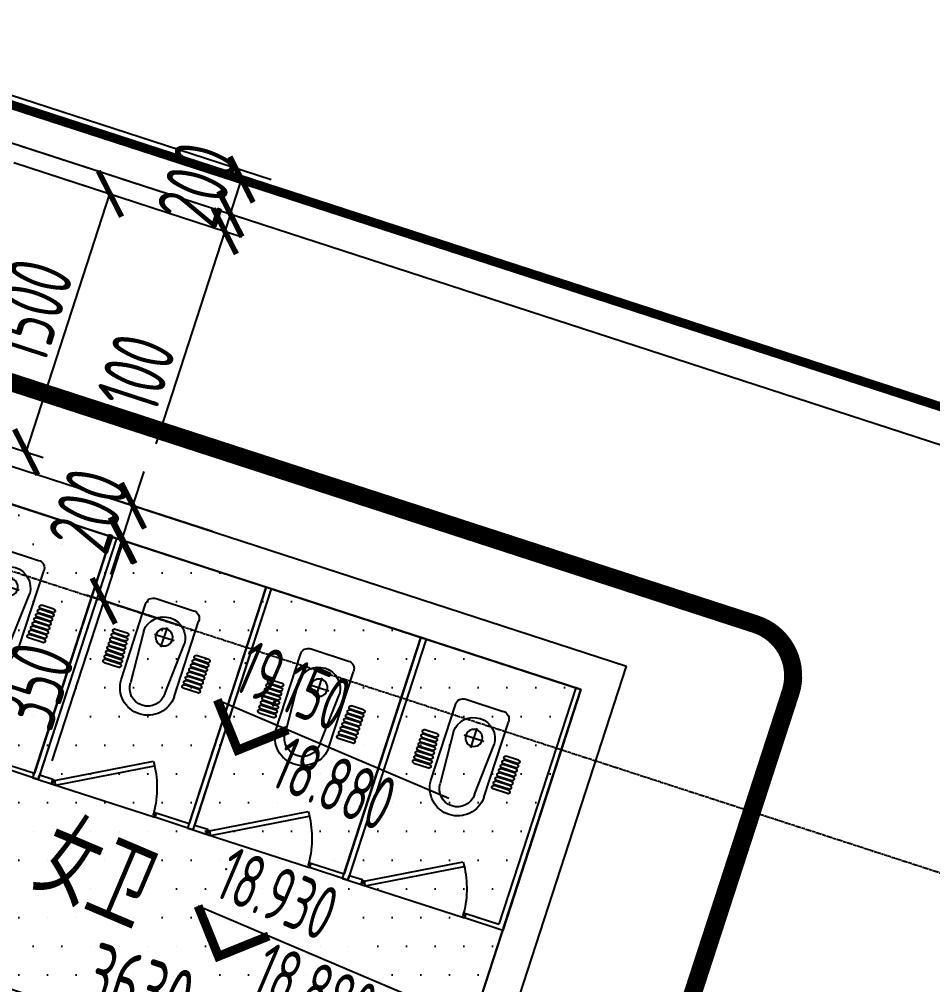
# Model space of a CAD drawing. Extents: x 11778731 to 12007717, y -6694179 to -6314888.
# Drawn here: x 11953164 to 11958213, y -6388630 to -6383295 of the extents above; entities that cross this region are included whole.
import ezdxf
from ezdxf.enums import TextEntityAlignment as Align

# ---------------------------------------------------------------- set-up
doc = ezdxf.new("R2010")
doc.units = 0
doc.header["$LTSCALE"] = 10
doc.header["$MEASUREMENT"] = 0
for name, pattern in [('A3-RG-axis-100$0$CENTER', [2, 1.25, -0.25, 0.25, -0.25]), ('A3-RI-5F$0$DASH', [0.35, 0.25, -0.1]), ('A3-RX-5F$0$AUDIT_I_130807214254-2', [0]), ('DASHED2', [0.375, 0.25, -0.125])]:
    doc.linetypes.add(name, pattern=pattern)
for name, color, linetype in [('A-CLOD', 200, 'Continuous'), ('A3-RB-5F-100$0$A-DIMS-100', 1, 'Continuous'), ('A3-RG-axis-100$0$A-GRID', 1, 'A3-RG-axis-100$0$CENTER'), ('A3-RI-5F$0$A-FLOR', 2, 'Continuous'), ('A3-RI-5F$0$A-HATCH', 8, 'Continuous'), ('A3-RI-5F$0$A-WALL', 7, 'Continuous'), ('A3-RI-5F$0$A-WALL-FINI', 95, 'Continuous'), ('A3-RX-5F$0$A-FIXT', 55, 'Continuous'), ('A3-RX-5F$0$B1-WC-FIXT', 55, 'A3-RX-5F$0$AUDIT_I_130807214254-2'), ('A3-SYMB-5F-100$0$A-SYMB', 4, 'Continuous'), ('A3-SYMB-5F-100$0$A-SYMB-AREA', 4, 'Continuous'), ('A3-SYMB-5F-100$0$A-SYMB-NAME', 4, 'Continuous'), ('A3-SYMB-5F-100$0$A-SYMB-NAME-E', 4, 'Continuous')]:
    doc.layers.add(name, color=color, linetype=linetype)
doc.styles.add('A3-RB-5F-100$0$XD2008', font='xd-hzs.shx', dxfattribs={"width": 0.7, "bigfont": 'xd-hztxt.shx'})
doc.styles.add('A3-SYMB-5F-100$0$ECADI', font='hzs.shx', dxfattribs={"width": 0.7, "bigfont": 'hztxt.shx'})
doc.styles.add('A3-SYMB-5F-100$0$XD2008', font='hzs.shx', dxfattribs={"width": 0.7, "bigfont": 'hztxt.shx'})
doc.dimstyles.new('A3-RB-5F-100$0$XD100$0', dxfattribs={"dimscale": 100, "dimtxt": 3.5, "dimasz": 2, "dimexe": 1, "dimexo": 2, "dimgap": 0.5, "dimtad": 1, "dimdec": 0, "dimdsep": 46, "dimtxsty": 'A3-RB-5F-100$0$XD2008', "dimblk1": 'A3-RB-5F-100$0$_ARCHTICK', "dimblk2": 'A3-RB-5F-100$0$_ARCHTICK', "dimsah": 1, "dimcen": 2.5, "dimclrt": 4, "dimaunit": 1, "dimadec": 0, "dimazin": 0, "dimtfac": 1, "dimtdec": 0, "dimtix": 1, "dimtmove": 0, "dimatfit": 3, "dimfxl": 0, "dimtolj": 1, "dimtzin": 0, "dimarcsym": 0})

# ---------------------------------------------------------------- blocks, each defined once
blk = doc.blocks.new('A3-RI-5F')
at = {"layer": 'A3-RI-5F$0$A-HATCH'}
h = blk.add_hatch(dxfattribs=at)
h.set_pattern_fill('DOTS', color=256, scale=100, style=0)
h.set_pattern_definition([(0, (0, 0), (79.375, 158.75), [0, -158.75])])
h.paths.add_polyline_path([(11946737.1, -6391577), (11948653, -6385680.5), (11951648.8, -6386653.9), (11951711, -6386463.8), (11951758.1, -6386479.1), (11952036.3, -6385623.2), (11956268.5, -6386998.3), (11953595.5, -6395224.9), (11948982.8, -6393726.2), (11949060.1, -6393488.4), (11949440.5, -6393612), (11949780.4, -6392565.9)])
h.paths.add_polyline_path([(11954460.7, -6392562), (11954831.5, -6391420.7), (11954137.3, -6391195.1), (11953766.4, -6392336.4)], flags=16)
at = {"layer": 'A3-RI-5F$0$A-FLOR', "linetype": 'A3-RI-5F$0$DASH', "const_width": 50}
blk.add_lwpolyline([(11978173.5, -6391907.6), (11978173.5, -6391907.6), (11943983, -6380798.4)], dxfattribs=at)
at = {"layer": 'A3-RI-5F$0$A-HATCH'}
blk.add_lwpolyline([(11946737.1, -6391577), (11948653, -6385680.5), (11951648.8, -6386653.9), (11951711, -6386463.8), (11951758.1, -6386479.1), (11952036.3, -6385623.2), (11956268.5, -6386998.3), (11953595.5, -6395224.9), (11948982.8, -6393726.2), (11949060.1, -6393488.4), (11949440.5, -6393612), (11949780.4, -6392565.9)], close=True, dxfattribs=at)
at = {"layer": 'A3-RI-5F$0$A-WALL'}
for p, q in [((11943745.3, -6380721.2), (11961292.1, -6386422.5)), ((11952290.5, -6383708), (11961230.3, -6386612.7)), ((11951767, -6385325.4), (11956520.5, -6386869.9)), ((11951988.7, -6385607.7), (11956268.5, -6386998.3)), ((11953229.5, -6396998.6), (11956520.5, -6386869.9)), ((11954893.3, -6391230.5), (11956268.5, -6386998.3))]:
    blk.add_line(p, q, dxfattribs=at)
at = {"layer": 'A3-RI-5F$0$A-WALL-FINI'}
blk.add_line((11944046, -6380766.3), (11954555.4, -6384181), dxfattribs=at)
blk = doc.blocks.new('A3-RG-axis-100')
at = {"layer": 'A3-RG-axis-100$0$A-GRID'}
blk.add_line((11908702.6, -6371911.2), (12006585.7, -6403715.4), dxfattribs=at)
blk = doc.blocks.new('A3-SYMB-5F-100$0$ECADI-TAG-ROOM')
at = {"layer": 'A3-SYMB-5F-100$0$A-SYMB-AREA', "style": 'A3-SYMB-5F-100$0$ECADI', "width": 0.7}
blk.add_attdef('340M2', text='', height=2.5, dxfattribs=at).set_placement((7.167, -1.75), align=Align.MIDDLE_LEFT)
at = {"layer": 'A3-SYMB-5F-100$0$A-SYMB-NAME', "style": 'A3-SYMB-5F-100$0$ECADI', "width": 0.7}
blk.add_attdef('CHINESENAME', (-5.125, 0.088), '', height=4.5, dxfattribs=at)
at = {"layer": 'A3-SYMB-5F-100$0$A-SYMB-NAME-E', "style": 'A3-SYMB-5F-100$0$ECADI', "width": 0.7}
for tag, p in [('ENGLISHHIGH', (-5.125, 8.04)), ('ENGLISHLOW', (-5.125, 4.84))]:
    blk.add_attdef(tag, p, '', height=2.5, dxfattribs=at)
blk = doc.blocks.new('A3-SYMB-5F-100$0$ECADI-TAG-HGHT（国标）')
at = {"layer": '', "color": 1}
blk.add_line((-2.121, 2.121), (11.768, 2.121), dxfattribs=at)
at = {"color": 1, "const_width": 0.5}
blk.add_lwpolyline([(-2.121, 2.121), (0, 0), (2.121, 2.121)], dxfattribs=at)
at = {"color": 1}
blk.add_point((-1.481, 4.6), dxfattribs=at)
at = {"style": 'A3-SYMB-5F-100$0$XD2008', "width": 0.7}
blk.add_attdef('FL', text='', height=3, dxfattribs=at).set_placement((-2.689, 2.967), align=Align.RIGHT)
for tag, p in [('F.F.L.', (2.284, 2.967)), ('T.O.S.', (2.284, -1.104))]:
    blk.add_attdef(tag, p, '', height=3, dxfattribs=at)
blk = doc.blocks.new('A3-SYMB-5F-100')
at = {"layer": 'A3-SYMB-5F-100$0$A-SYMB'}
ref = blk.add_blockref('A3-SYMB-5F-100$0$ECADI-TAG-HGHT（国标）', (11954371.3, -6387334), dxfattribs=dict(at, xscale=99.99999999999999, yscale=99.99999999999999, zscale=99.99999999999997, rotation=337))
ref.add_attrib('F.F.L.', '19.150', (11954336.5, -6386996.8), dxfattribs={"layer": '0', "height": 300, "rotation": 337, "style": 'A3-SYMB-5F-100$0$XD2008', "width": 0.7})
ref.add_attrib('T.O.S.', '18.880', (11954538.3, -6387524.9), dxfattribs={"layer": '0', "height": 300, "rotation": 337, "style": 'A3-SYMB-5F-100$0$XD2008', "width": 0.7})
ref = blk.add_blockref('A3-SYMB-5F-100$0$ECADI-TAG-ROOM', (11953679.4, -6388306.5), dxfattribs=dict(at, xscale=99.99999999989046, yscale=100.0000000001164, rotation=337))
ref.add_attrib('CHINESENAME', '女卫', (11953211, -6388098.2), dxfattribs={"height": 450, "rotation": 337, "style": 'A3-SYMB-5F-100$0$ECADI', "width": 0.7})
ref = blk.add_blockref('A3-SYMB-5F-100$0$ECADI-TAG-HGHT（国标）', (11954264.8, -6388473.2), dxfattribs=dict(at, xscale=99.99999999999999, yscale=99.99999999999999, zscale=99.99999999999997, rotation=337))
ref.add_attrib('F.F.L.', '18.930', (11954230, -6388136.1), dxfattribs={"layer": '0', "height": 300, "rotation": 337, "style": 'A3-SYMB-5F-100$0$XD2008', "width": 0.7})
ref.add_attrib('T.O.S.', '18.880', (11954431.8, -6388664.1), dxfattribs={"layer": '0', "height": 300, "rotation": 337, "style": 'A3-SYMB-5F-100$0$XD2008', "width": 0.7})
blk = doc.blocks.new('A3-RB-5F-100$0$_ARCHTICK')
at = {"color": 0, "linetype": 'ByBlock', "const_width": 0.15}
blk.add_lwpolyline([(-0.5, -0.5), (0.5, 0.5)], dxfattribs=at)
blk = doc.blocks.new('*D1024')
at = {"layer": 'A3-RB-5F-100$0$A-DIMS-100', "color": 0, "lineweight": -2}
for p, q in [((11951904.5, -6388682.2), (11952059.4, -6388205.4)), ((11952028.5, -6388300.5), (11955480.9, -6389422.3)), ((11955356.9, -6389803.9), (11955511.8, -6389327.2))]:
    blk.add_line(p, q, dxfattribs=at)
at = {"layer": 'Defpoints', "color": 0}
for p in [(11951842.7, -6388872.4), (11955480.9, -6389422.3), (11955295.1, -6389994.1)]:
    blk.add_point(p, dxfattribs=at)
at = {"layer": 'A3-RB-5F-100$0$A-DIMS-100', "color": 0, "lineweight": -2, "xscale": 200, "yscale": 200, "zscale": 200}
for p, rotation in [((11952028.5, -6388300.5), 161.9999998645368), ((11955480.9, -6389422.3), 341.9999998645368)]:
    blk.add_blockref('A3-RB-5F-100$0$_ARCHTICK', p, dxfattribs=dict(at, rotation=rotation))
at = {"layer": 'A3-RB-5F-100$0$A-DIMS-100', "color": 4, "insert": (11953824.2, -6388647.4), "char_height": 350, "attachment_point": 5, "rotation": 342, "style": 'A3-RB-5F-100$0$XD2008'}
blk.add_mtext('\\A1;3630', dxfattribs=at)
blk = doc.blocks.new('*D856')
at = {"layer": 'A3-RB-5F-100$0$A-DIMS-100', "color": 0, "lineweight": -2}
for p, q in [((11953133.9, -6384087.2), (11953760.6, -6384290.8)), ((11953201.9, -6385686.5), (11953665.4, -6384259.9)), ((11952670.3, -6385513.7), (11953297, -6385717.4))]:
    blk.add_line(p, q, dxfattribs=at)
at = {"layer": 'Defpoints', "color": 0}
for p in [(11952943.6, -6384025.4), (11953665.4, -6384259.9), (11952480.1, -6385451.9)]:
    blk.add_point(p, dxfattribs=at)
at = {"layer": 'A3-RB-5F-100$0$A-DIMS-100', "color": 0, "lineweight": -2, "xscale": 200, "yscale": 200, "zscale": 200}
for p, rotation in [((11953665.4, -6384259.9), 72.0000000000273), ((11953201.9, -6385686.5), 252.0000000000273)]:
    blk.add_blockref('A3-RB-5F-100$0$_ARCHTICK', p, dxfattribs=dict(at, rotation=rotation))
at = {"layer": 'A3-RB-5F-100$0$A-DIMS-100', "color": 4, "insert": (11953219.7, -6384903.7), "char_height": 350, "attachment_point": 5, "rotation": 72, "style": 'A3-RB-5F-100$0$XD2008'}
blk.add_mtext('\\A1;1500', dxfattribs=at)
blk = doc.blocks.new('*D880')
at = {"layer": 'A3-RB-5F-100$0$A-DIMS-100', "color": 0, "lineweight": -2}
for p, q in [((11954170.6, -6386316.7), (11953643.9, -6386145.5)), ((11953739, -6386176.4), (11953630.9, -6386509.3)), ((11954062.5, -6386649.5), (11953535.8, -6386478.4)), ((11953630.9, -6386509.3), (11953343.5, -6387393.8))]:
    blk.add_line(p, q, dxfattribs=at)
at = {"layer": 'Defpoints', "color": 0}
for p in [(11953739, -6386176.4), (11954360.8, -6386378.5), (11954252.7, -6386711.3)]:
    blk.add_point(p, dxfattribs=at)
at = {"layer": 'A3-RB-5F-100$0$A-DIMS-100', "color": 0, "lineweight": -2, "xscale": 200, "yscale": 200, "zscale": 200}
for p, rotation in [((11953739, -6386176.4), 72.00000000013112), ((11953630.9, -6386509.3), 252.0000000001311)]:
    blk.add_blockref('A3-RB-5F-100$0$_ARCHTICK', p, dxfattribs=dict(at, rotation=rotation))
at = {"layer": 'A3-RB-5F-100$0$A-DIMS-100', "color": 4, "insert": (11953242.3, -6386977.1), "char_height": 350, "attachment_point": 5, "rotation": 72, "style": 'A3-RB-5F-100$0$XD2008'}
blk.add_mtext('\\A1;350', dxfattribs=at)
blk = doc.blocks.new('*D881')
at = {"layer": 'A3-RB-5F-100$0$A-DIMS-100', "color": 0, "lineweight": -2}
for p, q in [((11953792.5, -6385983.5), (11953854.3, -6385793.3)), ((11954232.4, -6386126.4), (11953697.4, -6385952.6)), ((11953730.7, -6386173.7), (11953792.5, -6385983.5)), ((11954170.6, -6386316.7), (11953635.6, -6386142.8)), ((11953730.7, -6386173.7), (11953668.9, -6386363.9))]:
    blk.add_line(p, q, dxfattribs=at)
at = {"layer": 'Defpoints', "color": 0}
for p in [(11953792.5, -6385983.5), (11954422.6, -6386188.3), (11954360.8, -6386378.5)]:
    blk.add_point(p, dxfattribs=at)
at = {"layer": 'A3-RB-5F-100$0$A-DIMS-100', "color": 0, "lineweight": -2, "xscale": 200, "yscale": 200, "zscale": 200}
for p, rotation in [((11953792.5, -6385983.5), 252.0000000002172), ((11953730.7, -6386173.7), 72.00000000021717)]:
    blk.add_blockref('A3-RB-5F-100$0$_ARCHTICK', p, dxfattribs=dict(at, rotation=rotation))
at = {"layer": 'A3-RB-5F-100$0$A-DIMS-100', "color": 4, "insert": (11953547.6, -6386009.1), "char_height": 350, "attachment_point": 5, "rotation": 72, "style": 'A3-RB-5F-100$0$XD2008'}
blk.add_mtext('\\A1;200', dxfattribs=at)
blk = doc.blocks.new('*D882')
at = {"layer": 'A3-RB-5F-100$0$A-DIMS-100', "color": 0, "lineweight": -2}
for p, q in [((11953787.1, -6383984), (11954487.7, -6384211.6)), ((11953725.3, -6384174.2), (11954425.9, -6384401.8)), ((11954330.8, -6384370.9), (11954392.6, -6384180.7))]:
    blk.add_line(p, q, dxfattribs=at)
at = {"layer": 'Defpoints', "color": 0}
for p in [(11953596.9, -6383922.2), (11953535.1, -6384112.4), (11954392.6, -6384180.7)]:
    blk.add_point(p, dxfattribs=at)
at = {"layer": 'A3-RB-5F-100$0$A-DIMS-100', "color": 0, "lineweight": -2, "xscale": 200, "yscale": 200, "zscale": 200}
for p, rotation in [((11954392.6, -6384180.7), 71.99999999987462), ((11954330.8, -6384370.9), 251.9999999998746)]:
    blk.add_blockref('A3-RB-5F-100$0$_ARCHTICK', p, dxfattribs=dict(at, rotation=rotation))
at = {"layer": 'A3-RB-5F-100$0$A-DIMS-100', "color": 4, "insert": (11954147.7, -6384206.3), "char_height": 350, "attachment_point": 5, "rotation": 72, "style": 'A3-RB-5F-100$0$XD2008'}
blk.add_mtext('\\A1;200', dxfattribs=at)
blk = doc.blocks.new('*D883')
at = {"layer": 'A3-RB-5F-100$0$A-DIMS-100', "color": 0, "lineweight": -2}
for p, q in [((11953164.8, -6383992.1), (11954425.9, -6384401.8)), ((11953133.9, -6384087.2), (11954395, -6384496.9)), ((11954330.8, -6384370.9), (11954392.6, -6384180.7)), ((11954330.8, -6384370.9), (11954299.9, -6384466)), ((11954299.9, -6384466), (11953918.1, -6385641.2))]:
    blk.add_line(p, q, dxfattribs=at)
at = {"layer": 'Defpoints', "color": 0}
for p in [(11952974.5, -6383930.3), (11952943.6, -6384025.4), (11954330.8, -6384370.9)]:
    blk.add_point(p, dxfattribs=at)
at = {"layer": 'A3-RB-5F-100$0$A-DIMS-100', "color": 0, "lineweight": -2, "xscale": 200, "yscale": 200, "zscale": 200}
for p, rotation in [((11954330.8, -6384370.9), 252.0000000001236), ((11954299.9, -6384466), 72.00000000012365)]:
    blk.add_blockref('A3-RB-5F-100$0$_ARCHTICK', p, dxfattribs=dict(at, rotation=rotation))
at = {"layer": 'A3-RB-5F-100$0$A-DIMS-100', "color": 4, "insert": (11953809.6, -6385246.7), "char_height": 350, "attachment_point": 5, "rotation": 72, "style": 'A3-RB-5F-100$0$XD2008'}
blk.add_mtext('\\A1;100', dxfattribs=at)
blk = doc.blocks.new('A3-RX-5F$0$BI-W-db')
at = {"layer": 'A3-RX-5F$0$A-FIXT'}
for p, q in [((-10343.2, 5642.9), (-10343.2, 6572.9)), ((-8943.2, 6572.9), (-10343.2, 6572.9)), ((-8943.2, 6572.9), (-8943.2, 6542.5)), ((-10343.2, 6542.5), (-8968.6, 6542.5)), ((-8943.2, 6542.5), (-8968.6, 6542.5)), ((-8968.6, 6465.4), (-8968.6, 6542.5)), ((-8943.2, 6542.5), (-8943.2, 6465.4)), ((-8943.2, 6465.4), (-8968.6, 6465.4)), ((-8943.2, 6465.4), (-8943.2, 5865.4)), ((-9855.1, 6404.5), (-9855.1, 6404.5)), ((-9830.1, 6404.5), (-9830.1, 6404.5)), ((-9805.1, 6404.5), (-9805.1, 6404.5)), ((-9780.1, 6404.5), (-9780.1, 6404.5)), ((-9755.1, 6404.5), (-9755.1, 6404.5)), ((-9730.1, 6404.5), (-9730.1, 6404.5)), ((-9705.1, 6404.5), (-9705.1, 6404.5)), ((-9680.1, 6404.5), (-9680.1, 6404.5)), ((-8966, 6454.5), (-9236, 5967.6)), ((-8943.3, 6441.4), (-9213.3, 5954.5)), ((-8966, 6454.5), (-8943.3, 6441.4)), ((-9845.1, 6394.5), (-9845.1, 6324)), ((-9840.1, 6394.5), (-9840.1, 6322)), ((-9820.1, 6394.5), (-9820.1, 6322)), ((-9815.1, 6394.5), (-9815.1, 6320.1)), ((-9795.1, 6394.5), (-9795.1, 6320.1)), ((-9790.1, 6394.5), (-9790.1, 6318.1)), ((-9770.1, 6394.5), (-9770.1, 6318.1)), ((-9765.1, 6394.5), (-9765.1, 6316.2)), ((-9745.1, 6394.5), (-9745.1, 6316.2)), ((-9740.1, 6394.5), (-9740.1, 6314.2)), ((-9720.1, 6394.5), (-9720.1, 6314.2)), ((-9715.1, 6394.5), (-9715.1, 6312.3)), ((-9695.1, 6394.5), (-9695.1, 6312.3)), ((-9690.1, 6394.5), (-9690.1, 6310.4)), ((-9670.1, 6394.5), (-9670.1, 6310.4)), ((-9855.1, 6314), (-9855.1, 6314)), ((-9830.1, 6314), (-9830.1, 6314)), ((-9830.1, 6312), (-9830.1, 6312)), ((-9805.1, 6314), (-9805.1, 6314)), ((-9805.1, 6310.1), (-9805.1, 6310.1)), ((-9780.1, 6308.1), (-9780.1, 6308.1)), ((-9755.1, 6306.2), (-9755.1, 6306.2)), ((-9730.1, 6304.2), (-9730.1, 6304.2)), ((-9705.1, 6302.3), (-9705.1, 6302.3)), ((-9680.1, 6300.4), (-9680.1, 6300.4)), ((-9608.8, 6276.6), (-10047.7, 6276.6)), ((-10095.1, 6231.1), (-10095.1, 6014.2)), ((-9905.1, 6241.3), (-9608.8, 6222.7)), ((-9905.1, 6179.8), (-9905.1, 6065.5)), ((-9848, 6122.7), (-9962.3, 6122.7)), ((-9608.8, 6022.7), (-9905.1, 6004)), ((-9608.8, 5968.8), (-10047.7, 5968.8)), ((-9855.1, 5931.4), (-9855.1, 5931.4)), ((-9855.1, 5931.4), (-9855.1, 5931.4)), ((-9840.1, 5850.9), (-9840.1, 5923.4)), ((-9840.1, 5850.9), (-9840.1, 5923.4)), ((-9830.1, 5933.4), (-9830.1, 5933.4)), ((-9830.1, 5933.4), (-9830.1, 5933.4)), ((-9830.1, 5931.4), (-9830.1, 5931.4)), ((-9830.1, 5931.4), (-9830.1, 5931.4)), ((-9820.1, 5850.9), (-9820.1, 5923.4)), ((-9820.1, 5850.9), (-9820.1, 5923.4)), ((-9815.1, 5850.9), (-9815.1, 5925.3)), ((-9815.1, 5850.9), (-9815.1, 5925.3)), ((-9805.1, 5935.3), (-9805.1, 5935.3)), ((-9805.1, 5935.3), (-9805.1, 5935.3)), ((-9805.1, 5931.4), (-9805.1, 5931.4)), ((-9805.1, 5931.4), (-9805.1, 5931.4)), ((-9795.1, 5850.9), (-9795.1, 5925.3)), ((-9795.1, 5850.9), (-9795.1, 5925.3)), ((-9790.1, 5850.9), (-9790.1, 5927.3)), ((-9790.1, 5850.9), (-9790.1, 5927.3)), ((-9780.1, 5937.3), (-9780.1, 5937.3)), ((-9780.1, 5937.3), (-9780.1, 5937.3)), ((-9770.1, 5850.9), (-9770.1, 5927.3)), ((-9770.1, 5850.9), (-9770.1, 5927.3)), ((-9765.1, 5850.9), (-9765.1, 5929.2)), ((-9765.1, 5850.9), (-9765.1, 5929.2)), ((-9755.1, 5939.2), (-9755.1, 5939.2)), ((-9755.1, 5939.2), (-9755.1, 5939.2)), ((-9745.1, 5850.9), (-9745.1, 5929.2)), ((-9745.1, 5850.9), (-9745.1, 5929.2)), ((-9740.1, 5850.9), (-9740.1, 5931.1)), ((-9740.1, 5850.9), (-9740.1, 5931.1)), ((-9730.1, 5941.1), (-9730.1, 5941.1)), ((-9730.1, 5941.1), (-9730.1, 5941.1)), ((-9720.1, 5850.9), (-9720.1, 5931.1)), ((-9720.1, 5850.9), (-9720.1, 5931.1)), ((-9715.1, 5850.9), (-9715.1, 5933.1)), ((-9715.1, 5850.9), (-9715.1, 5933.1)), ((-9705.1, 5943.1), (-9705.1, 5943.1)), ((-9705.1, 5943.1), (-9705.1, 5943.1)), ((-9695.1, 5850.9), (-9695.1, 5933.1)), ((-9695.1, 5850.9), (-9695.1, 5933.1)), ((-9690.1, 5850.9), (-9690.1, 5935)), ((-9690.1, 5850.9), (-9690.1, 5935)), ((-9680.1, 5945), (-9680.1, 5945)), ((-9680.1, 5945), (-9680.1, 5945)), ((-9670.1, 5850.9), (-9670.1, 5935)), ((-9670.1, 5850.9), (-9670.1, 5935)), ((-9865.1, 5850.9), (-9865.1, 5921.4)), ((-9865.1, 5850.9), (-9865.1, 5921.4)), ((-9845.1, 5850.9), (-9845.1, 5921.4)), ((-9845.1, 5850.9), (-9845.1, 5921.4)), ((-9855.1, 5840.9), (-9855.1, 5840.9)), ((-9855.1, 5840.9), (-9855.1, 5840.9)), ((-9830.1, 5840.9), (-9830.1, 5840.9)), ((-9830.1, 5840.9), (-9830.1, 5840.9)), ((-9805.1, 5840.9), (-9805.1, 5840.9)), ((-9805.1, 5840.9), (-9805.1, 5840.9)), ((-9780.1, 5840.9), (-9780.1, 5840.9)), ((-9780.1, 5840.9), (-9780.1, 5840.9)), ((-9755.1, 5840.9), (-9755.1, 5840.9)), ((-9755.1, 5840.9), (-9755.1, 5840.9)), ((-9730.1, 5840.9), (-9730.1, 5840.9)), ((-9730.1, 5840.9), (-9730.1, 5840.9)), ((-9705.1, 5840.9), (-9705.1, 5840.9)), ((-9705.1, 5840.9), (-9705.1, 5840.9)), ((-9680.1, 5840.9), (-9680.1, 5840.9)), ((-9680.1, 5840.9), (-9680.1, 5840.9)), ((-8968.6, 5865.4), (-8968.6, 5672.9)), ((-8968.6, 5865.4), (-8943.2, 5865.4)), ((-8943.2, 5642.9), (-8943.2, 5865.4)), ((-10343.2, 5672.9), (-8968.6, 5672.9)), ((-10343.2, 5642.9), (-8943.2, 5642.9))]:
    blk.add_line(p, q, dxfattribs=at)
for points in [[(-8954.5, 6465.3), (-8954.5, 6454.5), (-8966, 6454.5), (-8966, 6465.3)], [(-9865.1, 6394.5), (-9865.1, 6324)], [(-8966, 5865.5), (-8966, 5877.4), (-8954.5, 5877.4), (-8954.5, 5865.5)]]:
    blk.add_lwpolyline(points, dxfattribs=at)
blk.add_circle((-9905.1, 6122.7), 47.1, dxfattribs=at)
for centre, radius, start, end in [((-9855.1, 6394.5), 10, 90, 180), ((-9855.1, 6394.5), 10, 0, 90), ((-9830.1, 6394.5), 10, 90, 180), ((-9830.1, 6394.5), 10, 0, 90), ((-9805.1, 6394.5), 10, 90, 180), ((-9805.1, 6394.5), 10, 0, 90), ((-9780.1, 6394.5), 10, 90, 180), ((-9780.1, 6394.5), 10, 0, 90), ((-9755.1, 6394.5), 10, 90, 180), ((-9755.1, 6394.5), 10, 0, 90), ((-9730.1, 6394.5), 10, 90, 180), ((-9730.1, 6394.5), 10, 0, 90), ((-9705.1, 6394.5), 10, 90, 180), ((-9705.1, 6394.5), 10, 0, 90), ((-9680.1, 6394.5), 10, 90, 180), ((-9680.1, 6394.5), 10, 0, 90), ((-9855.1, 6324), 10, 180, 270), ((-9855.1, 6324), 10, 270, 0), ((-9830.1, 6322), 10, 180, 270), ((-9830.1, 6322), 10, 270, 0), ((-9805.1, 6320.1), 10, 180, 270), ((-9805.1, 6320.1), 10, 270, 0), ((-9780.1, 6318.1), 10, 180, 270), ((-9780.1, 6318.1), 10, 270, 0), ((-9755.1, 6316.2), 10, 180, 270), ((-9755.1, 6316.2), 10, 270, 0), ((-9730.1, 6314.2), 10, 180, 270), ((-9730.1, 6314.2), 10, 270, 0), ((-9705.1, 6312.3), 10, 180, 270), ((-9705.1, 6312.3), 10, 270, 0), ((-9680.1, 6310.4), 10, 180, 270), ((-9680.1, 6310.4), 10, 270, 0), ((-10051.4, 6233), 43.8, 85.1451, 182.4127), ((-9614.1, 6122.7), 154, 271.9788, 88.0212), ((-9898.8, 6122.7), 118.8, 93.0487, 266.9513), ((-9610.2, 6122.7), 100, 270.775, 89.225), ((-10051.4, 6012.4), 43.8, 177.5873, 274.8549), ((-9855.1, 5921.4), 10, 90, 180), ((-9855.1, 5921.4), 10, 90, 180), ((-9855.1, 5921.4), 10, 0, 90), ((-9855.1, 5921.4), 10, 0, 90), ((-9830.1, 5923.4), 10, 90, 180), ((-9830.1, 5923.4), 10, 90, 180), ((-9830.1, 5923.4), 10, 0, 90), ((-9830.1, 5923.4), 10, 0, 90), ((-9805.1, 5925.3), 10, 90, 180), ((-9805.1, 5925.3), 10, 90, 180), ((-9805.1, 5925.3), 10, 0, 90), ((-9805.1, 5925.3), 10, 0, 90), ((-9780.1, 5927.3), 10, 90, 180), ((-9780.1, 5927.3), 10, 90, 180), ((-9780.1, 5927.3), 10, 0, 90), ((-9780.1, 5927.3), 10, 0, 90), ((-9755.1, 5929.2), 10, 90, 180), ((-9755.1, 5929.2), 10, 90, 180), ((-9755.1, 5929.2), 10, 0, 90), ((-9755.1, 5929.2), 10, 0, 90), ((-9730.1, 5931.1), 10, 90, 180), ((-9730.1, 5931.1), 10, 90, 180), ((-9730.1, 5931.1), 10, 0, 90), ((-9730.1, 5931.1), 10, 0, 90), ((-9705.1, 5933.1), 10, 90, 180), ((-9705.1, 5933.1), 10, 90, 180), ((-9705.1, 5933.1), 10, 0, 90), ((-9705.1, 5933.1), 10, 0, 90), ((-9680.1, 5935), 10, 90, 180), ((-9680.1, 5935), 10, 90, 180), ((-9680.1, 5935), 10, 0, 90), ((-9680.1, 5935), 10, 0, 90), ((-8929.2, 6436), 559.9, 236.769, 266.2281), ((-9855.1, 5850.9), 10, 180, 270), ((-9855.1, 5850.9), 10, 180, 270), ((-9855.1, 5850.9), 10, 270, 0), ((-9855.1, 5850.9), 10, 270, 0), ((-9830.1, 5850.9), 10, 180, 270), ((-9830.1, 5850.9), 10, 180, 270), ((-9830.1, 5850.9), 10, 270, 0), ((-9830.1, 5850.9), 10, 270, 0), ((-9805.1, 5850.9), 10, 180, 270), ((-9805.1, 5850.9), 10, 180, 270), ((-9805.1, 5850.9), 10, 270, 0), ((-9805.1, 5850.9), 10, 270, 0), ((-9780.1, 5850.9), 10, 180, 270), ((-9780.1, 5850.9), 10, 180, 270), ((-9780.1, 5850.9), 10, 270, 0), ((-9780.1, 5850.9), 10, 270, 0), ((-9755.1, 5850.9), 10, 180, 270), ((-9755.1, 5850.9), 10, 180, 270), ((-9755.1, 5850.9), 10, 270, 0), ((-9755.1, 5850.9), 10, 270, 0), ((-9730.1, 5850.9), 10, 180, 270), ((-9730.1, 5850.9), 10, 180, 270), ((-9730.1, 5850.9), 10, 270, 0), ((-9730.1, 5850.9), 10, 270, 0), ((-9705.1, 5850.9), 10, 180, 270), ((-9705.1, 5850.9), 10, 180, 270), ((-9705.1, 5850.9), 10, 270, 0), ((-9705.1, 5850.9), 10, 270, 0), ((-9680.1, 5850.9), 10, 180, 270), ((-9680.1, 5850.9), 10, 180, 270), ((-9680.1, 5850.9), 10, 270, 0), ((-9680.1, 5850.9), 10, 270, 0)]:
    blk.add_arc(centre, radius, start, end, dxfattribs=at)
blk = doc.blocks.new('A3-RX-5F')
at = {"layer": 'A3-RX-5F$0$B1-WC-FIXT', "xscale": -1, "rotation": 72.000000135784}
for p in [(11955871.2, -6397744.7), (11956727.1, -6398022.8), (11957583.1, -6398300.9), (11958439, -6398579)]:
    blk.add_blockref('A3-RX-5F$0$BI-W-db', p, dxfattribs=at)
blk = doc.blocks.new('A3-RB-5F-100')
at = {"layer": 'A3-RB-5F-100$0$A-DIMS-100'}
for base, p1, p2, picture, middle in [((11954392.6, -6384180.7), (11953535.1, -6384112.4), (11953596.9, -6383922.2), '*D882', (11954361.7, -6384275.8)), ((11954330.8, -6384370.9), (11952943.6, -6384025.4), (11952974.5, -6383930.3), '*D883', (11954023.6, -6385316.2)), ((11953739, -6386176.4), (11954252.7, -6386711.3), (11954360.8, -6386378.5), '*D880', (11953456.3, -6387046.6))]:
    dim = blk.add_linear_dim(base=base, p1=p1, p2=p2, angle=72, dimstyle='A3-RB-5F-100$0$XD100$0', dxfattribs=at)
    dim.commit()
    dim.dimension.update_dxf_attribs({"geometry": picture, "text_midpoint": middle, "dimtype": 129})
for p1, p2, distance, picture, middle in [((11952480.1, -6385451.9), (11952943.6, -6384025.4), -758.9, '*D856', (11953219.7, -6384903.7)), ((11954360.8, -6386378.5), (11954422.6, -6386188.3), 662.6, '*D881', (11953547.6, -6386009.1)), ((11951842.7, -6388872.4), (11955295.1, -6389994.1), 601.3, '*D1024', (11953824.2, -6388647.4))]:
    dim = blk.add_aligned_dim(p1=p1, p2=p2, distance=distance, dimstyle='A3-RB-5F-100$0$XD100$0', dxfattribs=at)
    dim.commit()
    dim.dimension.update_dxf_attribs({"geometry": picture, "text_midpoint": middle})

msp = doc.modelspace()

# ---------------------------------------------------------------- linework, layer by layer
at = {"layer": 'A-CLOD', "linetype": 'DASHED2', "const_width": 100}
msp.add_lwpolyline([(11948896.4, -6383928.9), (11957234.1, -6386638, -0.414214), (11957426.8, -6387016.1), (11954420.7, -6396267.6, -0.414214), (11954042.7, -6396460.2), (11945705, -6393751.1, -0.414214), (11945512.4, -6393373.1), (11948518.4, -6384121.5, -0.414214)], format="xyb", close=True, dxfattribs=at)

# ---------------------------------------------------------------- block references
for name in ['A3-RI-5F', 'A3-RB-5F-100', 'A3-RG-axis-100', 'A3-SYMB-5F-100', 'A3-RX-5F']:
    msp.add_blockref(name, (0, 0))

doc.saveas('drawing.dxf')
